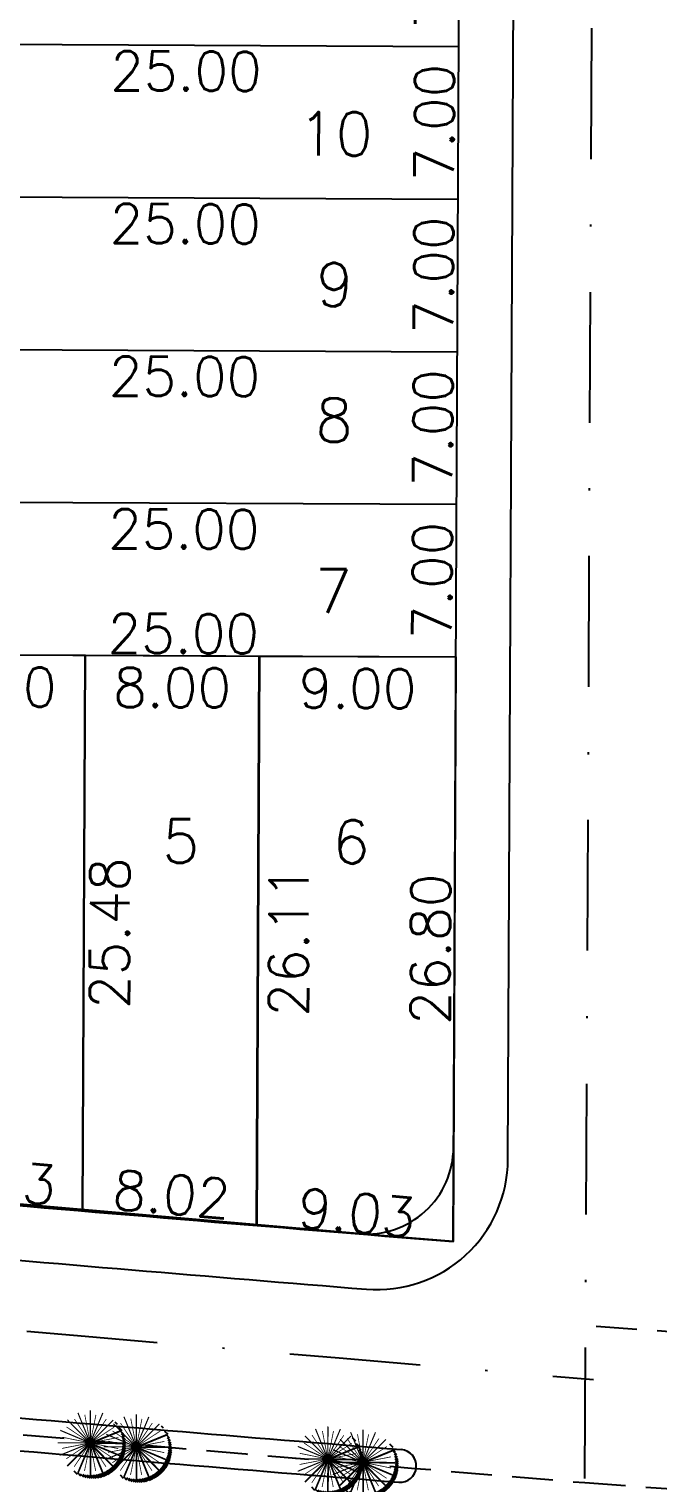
# Model space of a CAD drawing. Header units: millimetres. Extents: x -4430026 to 4783824, y 584 to 9593110.
# Drawn here: x 2585.7 to 2614.5, y 1700.8 to 1767.5 of the extents above; entities that cross this region are included whole.
import ezdxf
from ezdxf.enums import TextEntityAlignment as Align

# ---------------------------------------------------------------- set-up
doc = ezdxf.new("R2010")
doc.units = ezdxf.units.MM
doc.linetypes.add('DASHDOT', pattern=[1, 0.5, -0.25, 0, -0.25])
doc.linetypes.add('HIDDEN2', pattern=[0.1875, 0.125, -0.0625])
for name, color, linetype in [('boundary filipe', 6, 'Continuous'), ('BOUNDARY LOTES', 2, 'Continuous'), ('Calçada', 1, 'Continuous'), ('Cota', 8, 'Continuous'), ('COTAS', 8, 'Continuous'), ('curvas', 4, 'Continuous'), ('Lotes', 2, 'Continuous'), ('Numero de lotes', 5, 'Continuous'), ('PAI_pDYD', 72, 'Continuous'), ('Projeção', 8, 'HIDDEN2'), ('QUADRA', 4, 'Continuous')]:
    doc.layers.add(name, color=color, linetype=linetype)
doc.styles.add('arcad1', font='romans.shx')
doc.styles.add('ROMANS', font='romans.shx')
doc.dimstyles.new('BOLA100', dxfattribs={"dimscale": 0, "dimtxt": 1.9, "dimasz": 0.18, "dimexe": 0.18, "dimexo": 0.063, "dimgap": 0, "dimtad": 1, "dimzin": 4, "dimdsep": 46, "dimtxsty": 'ROMANS', "dimcen": 0.09, "dimse1": 1, "dimse2": 1, "dimsd1": 1, "dimsd2": 1, "dimclrt": 256, "dimaunit": 1, "dimadec": 4, "dimazin": 0, "dimtfac": 1.2, "dimtix": 1, "dimtmove": 2, "dimatfit": 3, "dimfxl": 1, "dimtvp": 2, "dimtolj": 1, "dimtzin": 4, "dimarcsym": 0})
doc.dimstyles.get("Standard").update_dxf_attribs({"dimtxt": 0.18, "dimasz": 0.18, "dimexe": 0.18, "dimexo": 0.0625, "dimgap": 0.09, "dimtad": 0, "dimtih": 1, "dimtoh": 1, "dimdec": 4, "dimzin": 0, "dimdsep": 46, "dimtxsty": 'Standard', "dimcen": 0.09, "dimadec": 0, "dimazin": 0, "dimtfac": 1, "dimtdec": 4, "dimtofl": 0, "dimtmove": 0, "dimatfit": 3, "dimfxl": 1, "dimtolj": 1, "dimtzin": 0, "dimarcsym": 0})

# ---------------------------------------------------------------- blocks, each defined once
blk = doc.blocks.new('PALMEIRA_PROPOSTA')
at = {"linetype": 'Continuous'}
h = blk.add_hatch(dxfattribs=at)
h.set_pattern_fill('_USER', color=250, scale=0.1680349678048515, angle=315, style=0, pattern_type=0)
h.set_pattern_definition([(315, (-2.759752643576576, -4.606280417879745), (0.1188186652112737, 0.1188186652112736), [])])
h.paths.add_polyline_path([(4.606280417880498, -0.4062804178796711, 0.2167655817345071), (3.166033061457028, 2.759752643582601, -0.1811803007978053), (4.200000000000045, 0, -0.643701983375483), (-2.759752643576576, -3.166033061462272, 0.6932216010114453)])
blk.add_hatch(color=1, dxfattribs=at).paths.add_polyline_path([(-0.4, 0, 1), (0.4, 0, 1)])
at = {"color": 98, "linetype": 'Continuous', "const_width": 0.15}
for points in [[(-1.607270415933272, 3.880294036547411), (-0.1530733729459826, 0.3695518130044917)], [(0, 4.199999999999967), (0, 0.3999999999999986)], [(1.607270415933272, 3.880294036547468), (0.1530733729459826, 0.3695518130045699)], [(-2.969848480983501, 2.969848480983444), (-0.2828427124745758, 0.2828427124746327)], [(2.969848480983728, 2.969848480983558), (0.2828427124745758, 0.2828427124746327)], [(-4.200000000000045, -5.684341886080801e-14), (-0.4000000000000909, -5.684341886080801e-14)], [(-3.880294036547411, 1.607270415933158), (-0.3695518130045912, 0.1530733729458476)], [(3.880294036547639, 1.607270415933669), (0.3695518130043638, 0.1530733729463094)], [(4.200000000000045, -5.684341886080801e-14), (0.4000000000000909, -5.684341886080801e-14)], [(-3.880294036547184, -1.607270415933499), (-0.3695518130043638, -0.1530733729461531)], [(-2.969848480983501, -2.969848480983558), (-0.2828427124745758, -0.2828427124746327)], [(-1.607270415933272, -3.880294036547411), (-0.1530733729459826, -0.3695518130044917)], [(0, -4.199999999999967), (0, -0.3999999999999986)], [(1.607270415933726, -3.880294036547241), (0.1530733729464373, -0.3695518130043425)], [(2.969848480983501, -2.969848480983558), (0.2828427124745758, -0.2828427124746327)], [(3.880294036547639, -1.607270415933101), (0.3695518130045912, -0.1530733729458404)]]:
    blk.add_lwpolyline(points, dxfattribs=at)
at = {"color": 96, "linetype": 'Continuous', "const_width": 0.1}
for points in [[(-3.076437565519427, 2.055609862172389), (-0.3325878449209085, 0.2222280932077751)], [(-2.055609862172332, 3.07643756551937), (-0.222228093207832, 0.3325878449209654)], [(-0.7218341914597204, 3.628905537491853), (-0.07803612880638866, 0.3923141121612517)], [(0.7218341914597204, 3.628905537491853), (0.07803612880638866, 0.3923141121612517)], [(2.05560986217256, 3.07643756551937), (0.222228093207832, 0.3325878449209654)], [(3.076437565519427, 2.055609862172389), (0.3325878449209085, 0.2222280932078888)], [(-3.628905537491846, 0.7218341914596635), (-0.3923141121613298, 0.07803612880633182)], [(3.628905537491846, 0.7218341914596635), (0.3923141121613298, 0.07803612880633182)], [(-3.628905537491846, -0.7218341914597772), (-0.3923141121613298, -0.0780361288064455)], [(-3.076437565519427, -2.055609862172503), (-0.3325878449209085, -0.2222280932078888)], [(-2.055609862172332, -3.076437565519484), (-0.222228093207832, -0.3325878449209654)], [(-0.7218341914597204, -3.628905537491853), (-0.07803612880638866, -0.3923141121612517)], [(0.7218341914597204, -3.628905537491853), (0.07803612880638866, -0.3923141121612517)], [(2.055609862172332, -3.07643756551937), (0.222228093207832, -0.3325878449209654)], [(3.076437565519427, -2.055609862172389), (0.3325878449209085, -0.2222280932077751)], [(3.628905537491846, -0.7218341914597772), (0.3923141121613298, -0.0780361288064455)]]:
    blk.add_lwpolyline(points, dxfattribs=at)
at = {"color": 98, "linetype": 'Continuous', "true_color": 0x001a00, "const_width": 0.15}
for points in [[(4.202124618651624, -0.06979593471066892), (0.4021246186516692, -0.06979593471066892)], [(3.915288052638743, 1.522220272488596), (0.4045458290954684, 0.06802322950123596)], [(-2.920891963595523, -3.022992908696779), (-0.2338861950865976, -0.3359871401878536)], [(-1.542341798166262, -3.9104686694983), (-0.08814475517897336, -0.3997264459553804)], [(0.07054112755872666, -4.199999999999967), (0.07054112755872666, -0.3999999999999986)], [(1.682805993431657, -3.847883843890031), (0.228608950444368, -0.3371416203471327)], [(2.91985880070979, -3.019590013364777), (0.2328530322008646, -0.3325842448558518)], [(3.85491508766404, -1.667666406111209), (0.344172864120992, -0.2134693631239486)]]:
    blk.add_lwpolyline(points, dxfattribs=at)
at = {"color": 1, "linetype": 'Continuous'}
blk.add_circle((0, 0), 0.4, dxfattribs=at)
blk = doc.blocks.new('*D13684')
at = {"layer": 'DEFPOINTS', "color": 0, "linetype": 'ByBlock'}
for p in [(2611.15990338661, 1700.815225427037), (2611.15990338661, 1700.81522542704), (2673.340219874859, 1696.512801949757)]:
    blk.add_point(p, dxfattribs=at)
at = {"layer": 'COTAS', "linetype": 'ByBlock', "insert": (2642.315637898015, 1699.611747698115), "char_height": 1.9, "attachment_point": 5, "rotation": 356.04185944236303, "style": 'ROMANS'}
blk.add_mtext('\\A1;62.33', dxfattribs=at)
blk = doc.blocks.new('*D13685')
at = {"layer": 'DEFPOINTS', "color": 0, "linetype": 'ByBlock'}
for p in [(2548.984852910304, 1706.229279685666), (2548.984852910305, 1706.229279685676), (2611.150595254188, 1700.815899775707)]:
    blk.add_point(p, dxfattribs=at)
at = {"layer": 'COTAS', "linetype": 'ByBlock', "insert": (2580.024123190266, 1706.078176655186), "char_height": 1.9, "attachment_point": 5, "rotation": 355.02324948806046, "style": 'ROMANS'}
blk.add_mtext('\\A1;62.40', dxfattribs=at)
blk = doc.blocks.new('*D13709')
at = {"layer": 'DEFPOINTS', "color": 0, "linetype": 'ByBlock'}
for p in [(2611.150595254187, 1700.815899775707), (2610.243718962666, 1507.41297281828), (2610.243718962691, 1507.41297281828)]:
    blk.add_point(p, dxfattribs=at)
at = {"layer": 'COTAS', "linetype": 'ByBlock', "insert": (2612.925493780702, 1604.02151081077), "char_height": 1.9, "attachment_point": 5, "rotation": 89.73133910614848, "style": 'ROMANS'}
blk.add_mtext('\\A1;193.41', dxfattribs=at)
blk = doc.blocks.new('*D14038')
at = {"layer": 'DEFPOINTS', "color": 0, "linetype": 'ByBlock'}
for p in [(2612.381120143806, 1958.608378849327), (2611.15990338661, 1700.815225427037), (2613.237864117627, 1700.805381719274)]:
    blk.add_point(p, dxfattribs=at)
at = {"layer": 'COTAS', "linetype": 'ByBlock', "insert": (2612.898483155535, 1829.706458716352), "char_height": 1.9, "attachment_point": 5, "rotation": 89.72858067899656, "style": 'ROMANS'}
blk.add_mtext('\\A1;257.80', dxfattribs=at)
blk = doc.blocks.new('*D9005')
at = {"layer": 'DEFPOINTS', "color": 0}
for p in [(2605.404991388781, 1773.676139034632), (2607.904963337356, 1773.664296176919), (2605.371831387176, 1766.676217576962)]:
    blk.add_point(p, dxfattribs=at)
at = {"layer": 'Cota', "color": 41, "insert": (2604.288423729724, 1770.181389163195), "char_height": 1.8, "attachment_point": 5, "rotation": 89.72858067905584, "style": 'ROMANS'}
blk.add_mtext('\\A1;7.00', dxfattribs=at)
blk = doc.blocks.new('*D9007')
at = {"layer": 'DEFPOINTS', "color": 0}
for p in [(2580.372111895342, 1766.79464615384), (2605.371831387065, 1766.676217576959), (2605.349120706187, 1761.882098919787)]:
    blk.add_point(p, dxfattribs=at)
at = {"layer": 'Cota', "color": 41, "insert": (2592.866314675441, 1765.541272815205), "char_height": 1.8, "attachment_point": 5, "rotation": 359.7285806790188, "style": 'ROMANS'}
blk.add_mtext('\\A1;25.00', dxfattribs=at)
blk = doc.blocks.new('*D9010')
at = {"layer": 'DEFPOINTS', "color": 0}
for p in [(2605.371831387214, 1766.676217576907), (2607.871803335791, 1766.664374719194), (2605.33867138561, 1759.676296119235)]:
    blk.add_point(p, dxfattribs=at)
at = {"layer": 'Cota', "color": 41, "insert": (2604.25526372816, 1763.18146770547), "char_height": 1.8, "attachment_point": 5, "rotation": 89.72858067906337, "style": 'ROMANS'}
blk.add_mtext('\\A1;7.00', dxfattribs=at)
blk = doc.blocks.new('*D9012')
at = {"layer": 'DEFPOINTS', "color": 0}
for p in [(2580.338951893772, 1759.794724696118), (2605.338671385495, 1759.676296119236), (2605.315960704618, 1754.882177462067)]:
    blk.add_point(p, dxfattribs=at)
at = {"layer": 'Cota', "color": 41, "insert": (2592.833154673871, 1758.541351357485), "char_height": 1.8, "attachment_point": 5, "rotation": 359.7285806790188, "style": 'ROMANS'}
blk.add_mtext('\\A1;25.00', dxfattribs=at)
blk = doc.blocks.new('*D9015')
at = {"layer": 'DEFPOINTS', "color": 0}
for p in [(2605.338671385643, 1759.676296119186), (2607.838643334218, 1759.664453261473), (2605.305511384039, 1752.676374661515)]:
    blk.add_point(p, dxfattribs=at)
at = {"layer": 'Cota', "color": 41, "insert": (2604.222103726588, 1756.181546247749), "char_height": 1.8, "attachment_point": 5, "rotation": 89.72858067906328, "style": 'ROMANS'}
blk.add_mtext('\\A1;7.00', dxfattribs=at)
blk = doc.blocks.new('*D9017')
at = {"layer": 'DEFPOINTS', "color": 0}
for p in [(2580.305791892207, 1752.794803238394), (2605.30551138393, 1752.676374661512), (2605.282800703053, 1747.88225600434)]:
    blk.add_point(p, dxfattribs=at)
at = {"layer": 'Cota', "color": 41, "insert": (2592.799994672306, 1751.541429899758), "char_height": 1.8, "attachment_point": 5, "rotation": 359.7285806790188, "style": 'ROMANS'}
blk.add_mtext('\\A1;25.00', dxfattribs=at)
blk = doc.blocks.new('*D9020')
at = {"layer": 'DEFPOINTS', "color": 0}
for p in [(2605.30551138408, 1752.676374661461), (2607.805483332657, 1752.664531803748), (2605.272351382475, 1745.676453203788)]:
    blk.add_point(p, dxfattribs=at)
at = {"layer": 'Cota', "color": 41, "insert": (2604.188943725025, 1749.181624790022), "char_height": 1.8, "attachment_point": 5, "rotation": 89.72858067905592, "style": 'ROMANS'}
blk.add_mtext('\\A1;7.00', dxfattribs=at)
blk = doc.blocks.new('*D9022')
at = {"layer": 'DEFPOINTS', "color": 0}
for p in [(2580.272631890648, 1745.794881780672), (2605.27235138237, 1745.676453203788), (2605.249640701493, 1740.88233454662)]:
    blk.add_point(p, dxfattribs=at)
at = {"layer": 'Cota', "color": 41, "insert": (2592.766834670747, 1744.541508442038), "char_height": 1.8, "attachment_point": 5, "rotation": 359.7285806790188, "style": 'ROMANS'}
blk.add_mtext('\\A1;25.00', dxfattribs=at)
blk = doc.blocks.new('*D9025')
at = {"layer": 'DEFPOINTS', "color": 0}
for p in [(2605.272351382519, 1745.676453203739), (2607.772323331095, 1745.664610346026), (2605.239191380915, 1738.676531746069)]:
    blk.add_point(p, dxfattribs=at)
at = {"layer": 'Cota', "color": 41, "insert": (2604.155783723464, 1742.181703332303), "char_height": 1.8, "attachment_point": 5, "rotation": 89.72858067906328, "style": 'ROMANS'}
blk.add_mtext('\\A1;7.00', dxfattribs=at)
blk = doc.blocks.new('*D9027')
at = {"layer": 'DEFPOINTS', "color": 0}
for p in [(2580.24992120967, 1741.000763123503), (2605.249640701393, 1740.88233454662), (2605.226930020516, 1736.088215889452)]:
    blk.add_point(p, dxfattribs=at)
at = {"layer": 'Cota', "color": 41, "insert": (2592.744123989769, 1739.74738978487), "char_height": 1.8, "attachment_point": 5, "rotation": 359.7285806790188, "style": 'ROMANS'}
blk.add_mtext('\\A1;25.00', dxfattribs=at)
blk = doc.blocks.new('*D9031')
at = {"layer": 'DEFPOINTS', "color": 0}
for p in [(2580.232044653707, 1737.22710584961), (2588.231954891104, 1737.18920870492), (2588.215366792445, 1733.687538556954)]:
    blk.add_point(p, dxfattribs=at)
at = {"layer": 'Cota', "color": 41, "insert": (2584.232465388861, 1737.306446736131), "char_height": 1.8, "attachment_point": 5, "rotation": 359.7285806790188, "style": 'ROMANS'}
blk.add_mtext('\\A1;8.00', dxfattribs=at)
blk = doc.blocks.new('*D9032')
at = {"layer": 'DEFPOINTS', "color": 0}
for p in [(2588.231954891104, 1737.18920870492), (2596.231865128503, 1737.151311560229), (2596.215277029844, 1733.649641412261)]:
    blk.add_point(p, dxfattribs=at)
at = {"layer": 'Cota', "color": 41, "insert": (2592.232375626258, 1737.268549591438), "char_height": 1.8, "attachment_point": 5, "rotation": 359.7285806790188, "style": 'ROMANS'}
blk.add_mtext('\\A1;8.00', dxfattribs=at)
blk = doc.blocks.new('*D9033')
at = {"layer": 'DEFPOINTS', "color": 0}
for p in [(2596.231865128503, 1737.151311560229), (2605.231764145582, 1737.108677272452), (2605.215176046923, 1733.607007124484)]:
    blk.add_point(p, dxfattribs=at)
at = {"layer": 'Cota', "color": 41, "insert": (2600.732280253498, 1737.228283875205), "char_height": 1.8, "attachment_point": 5, "rotation": 359.7285806790188, "style": 'ROMANS'}
blk.add_mtext('\\A1;9.00', dxfattribs=at)
blk = doc.blocks.new('*D9037')
at = {"layer": 'DEFPOINTS', "color": 0}
for p in [(2580.121832158383, 1713.961762857681), (2588.118671209071, 1713.275552542861), (2587.889828099119, 1710.7338331869)]:
    blk.add_point(p, dxfattribs=at)
at = {"layer": 'Cota', "color": 41, "insert": (2584.215736550369, 1714.679190979146), "char_height": 1.8, "attachment_point": 5, "rotation": 354.8552594523932, "style": 'ROMANS'}
blk.add_mtext('\\A1;8.03', dxfattribs=at)
blk = doc.blocks.new('*D9038')
at = {"layer": 'DEFPOINTS', "color": 0}
for p in [(2596.115590182887, 1712.606213626914), (2605.112219512215, 1711.87336352894), (2604.871960594503, 1709.204850844764)]:
    blk.add_point(p, dxfattribs=at)
at = {"layer": 'Cota', "color": 41, "insert": (2600.699910883395, 1713.195042184126), "char_height": 1.8, "attachment_point": 5, "rotation": 354.8552594523932, "style": 'ROMANS'}
blk.add_mtext('\\A1;9.03', dxfattribs=at)
blk = doc.blocks.new('*D9039')
at = {"layer": 'DEFPOINTS', "color": 0}
for p in [(2588.118671209068, 1713.275552542859), (2596.115590182882, 1712.606213626916), (2587.910151455564, 1710.784265194267)]:
    blk.add_point(p, dxfattribs=at)
at = {"layer": 'Cota', "color": 41, "insert": (2592.208879552284, 1714.037051486818), "char_height": 1.8, "attachment_point": 5, "rotation": 355.21551815970946, "style": 'ROMANS'}
blk.add_mtext('\\A1;8.02', dxfattribs=at)
blk = doc.blocks.new('*D9044')
at = {"layer": 'DEFPOINTS', "color": 0}
for p in [(2588.23938212542, 1738.757063178443), (2588.118671209068, 1713.275552542859), (2592.904943192153, 1713.252879033221)]:
    blk.add_point(p, dxfattribs=at)
at = {"layer": 'Cota', "color": 41, "insert": (2589.365339043499, 1726.010688066124), "char_height": 1.8, "attachment_point": 5, "rotation": 89.7285806790671, "style": 'ROMANS'}
blk.add_mtext('\\A1;25.48', dxfattribs=at)
blk = doc.blocks.new('*D9045')
at = {"layer": 'DEFPOINTS', "color": 0}
for p in [(2596.23929236282, 1738.719166033797), (2596.115590182883, 1712.606213626916), (2601.113033091868, 1712.582539759162)]:
    blk.add_point(p, dxfattribs=at)
at = {"layer": 'Cota', "color": 41, "insert": (2597.574924575008, 1725.656069677713), "char_height": 1.8, "attachment_point": 5, "rotation": 89.72858067906435, "style": 'ROMANS'}
blk.add_mtext('\\A1;26.11', dxfattribs=at)
blk = doc.blocks.new('*D9046')
at = {"layer": 'DEFPOINTS', "color": 0}
for p in [(2605.239191380915, 1738.676531746069), (2605.112219512215, 1711.87336352894), (2607.612191462835, 1711.861520671122)]:
    blk.add_point(p, dxfattribs=at)
at = {"layer": 'Cota', "color": 41, "insert": (2604.075717790357, 1725.280158494935), "char_height": 1.8, "attachment_point": 5, "rotation": 89.72858067687908, "style": 'ROMANS'}
blk.add_mtext('\\A1;26.80', dxfattribs=at)

msp = doc.modelspace()

# ---------------------------------------------------------------- linework, layer by layer
at = {"layer": 'boundary filipe', "linetype": 'ByBlock', "elevation": 2.439200347918005}
msp.add_lwpolyline([(2555.132225707809, 1716.215007550273), (2605.112219512219, 1711.87336352894), (2606.25162916526, 1952.397419427333), (2556.246817905917, 1951.500214412838)], close=True, dxfattribs=at)
at = {"layer": 'BOUNDARY LOTES', "elevation": 2.439200347918005}
for points in [[(2580.239471887286, 1738.794960323286), (2588.23938212542, 1738.757063178592), (2588.118671209068, 1713.275552542859), (2580.121832159614, 1713.961762857573), (2580.239471889118, 1738.794960323083)], [(2588.239382125419, 1738.757063178398), (2596.239292362819, 1738.719166033797), (2596.115590182886, 1712.606213626914), (2588.118671207649, 1713.275552542981), (2588.239382123715, 1738.757063178406)], [(2596.239292362821, 1738.719166033708), (2605.239191379897, 1738.67653174607), (2605.112219512215, 1711.87336352894), (2596.102785164008, 1712.606700524716), (2596.226485324412, 1738.719226703161)]]:
    msp.add_lwpolyline(points, dxfattribs=at)
at = {"layer": 'Calçada'}
msp.add_line((2607.630079395325, 1715.637579923182, 2.439200347918005), (2608.734640789453, 1948.805331326707, 2.439200347918005), dxfattribs=at)
at = {"layer": 'Calçada', "elevation": 2.439200347918005}
for points in [[(2559.930482610355, 1706.028517747184), (2559.930482610355, 1706.028517747184, 0.002797847801283843), (2602.740552210693, 1702.33287573079)], [(2559.793112353758, 1704.534821187436), (2559.793112353758, 1704.534821187436, 0.002797847807509236), (2602.619906736509, 1700.837735379666)]]:
    msp.add_lwpolyline(points, format="xyb", dxfattribs=at)
at = {"layer": 'Calçada'}
for centre, radius, start, end in [((2601.630146717276, 1715.666002781677, 2.439200347918005), 5.999999999999999, 265.3540672364876, 359.7285806793315), ((2911.554795921492, 5529.418702399936, 2.439200347918005), 3832.324991689797, 264.7080072721533, 265.3540672364876), ((2602.680229473601, 1701.585305555227, 2.439200347918005), 0.7500000000005408, 265.3866992595314, 85.3866992595314)]:
    msp.add_arc(centre, radius, start, end, dxfattribs=at)
at = {"layer": 'curvas'}
msp.add_arc((2601.132709191789, 1716.20811352497, 2.439200347918005), 4, 265.3459844624554, 359.7285806790188, dxfattribs=at)
at = {"layer": 'Lotes'}
for p, q in [((2555.372392401211, 1766.913074731006, 2.439200347918005), (2605.371831386314, 1766.676217576963, 2.439200347918005)), ((2555.339232399576, 1759.913153273286, 2.439200347918005), (2605.338671384708, 1759.676296119241, 2.439200347918005)), ((2555.306072397942, 1752.913231815562, 2.439200347918005), (2605.305511383102, 1752.676374661517, 2.439200347918005)), ((2555.272912396308, 1745.913310357838, 2.439200347918005), (2605.272351381502, 1745.676453203795, 2.439200347918005)), ((2555.239752394674, 1738.913388900115, 2.439200347918005), (2605.239191379897, 1738.67653174607, 2.439200347918005)), ((2588.118671209068, 1713.275552542859, 2.439200347918005), (2588.23938212542, 1738.757063178443, 2.439200347918005)), ((2596.115590182882, 1712.606213626916, 2.439200347918005), (2596.239292362819, 1738.719166033797, 2.439200347918005))]:
    msp.add_line(p, q, dxfattribs=at)
at = {"layer": 'Projeção', "linetype": 'DASHDOT', "ltscale": 12}
msp.add_line((2610.243718962674, 1507.412972818277, 2.439200347918005), (2612.381120143811, 1958.608378849325, 2.439200347918005), dxfattribs=at)
at = {"layer": 'Projeção', "linetype": 'DASHDOT', "ltscale": 12, "elevation": 2.439200347918005}
for points in [[(2549.410023655953, 1710.960212980167), (2549.410023655953, 1710.960212980167, 0.001542545097541003), (2611.55039610138, 1705.549044531843)], [(2548.55968216467, 1701.498346391158), (2548.55968216467, 1701.498346391158, 0.00154238884383214), (2610.750794407013, 1696.082755019561)]]:
    msp.add_lwpolyline(points, format="xyb", dxfattribs=at)
at = {"layer": 'Projeção', "ltscale": 15, "elevation": 2.439200347918005}
for points in [[(2611.670853164053, 1707.997078767154, 0.0007793267135848918), (2643.432317375983, 1705.733788963681, 0.001078383157134165), (2673.808385489223, 1703.6975650605)], [(2548.984852910311, 1706.229279685662), (2548.984852910311, 1706.229279685662, 0.001542466934313405), (2611.150595254197, 1700.815899775704)], [(2611.150595254197, 1700.815899775704, 0.000779417447814995), (2642.934101713307, 1698.55104911868, 0.001078164787281485), (2673.340219874864, 1696.512801949754)]]:
    msp.add_lwpolyline(points, format="xyb", dxfattribs=at)
at = {"layer": 'QUADRA', "linetype": 'ByBlock', "elevation": 2.439200347918005}
msp.add_lwpolyline([(2605.112219512219, 1711.87336352894), (2606.25162916526, 1952.397419427336), (2556.246817905915, 1951.500214412834), (2555.132225707809, 1716.215007550273, 0.003274872319932435)], format="xyb", close=True, dxfattribs=at)

# ---------------------------------------------------------------- block references
at = {"layer": 'PAI_pDYD', "color": 2, "xscale": 0.3550421296895795, "yscale": 0.3550421296895365, "zscale": 0.3550421296895365, "rotation": 359.7285806882999}
for p in [(2588.474330998301, 1702.637766937488, 2.439200347918032), (2590.58454774013, 1702.456331752899, 2.43920034791803), (2599.369134940721, 1701.899869189228, 2.439200347918005), (2600.978454083066, 1701.749380731838, 2.439200347918005)]:
    msp.add_blockref('PALMEIRA_PROPOSTA', p, dxfattribs=at)

# ---------------------------------------------------------------- texts
at = {"layer": 'Numero de lotes', "style": 'arcad1'}
for s, p in [('10', (2599.720683821188, 1762.665557391164, 2.439200347918005)), ('9', (2599.687949840301, 1755.755566909331, 2.439200347918005)), ('8', (2599.658489305215, 1749.536585546917, 2.439200347918005)), ('7', (2599.621390820809, 1741.705268756035, 2.439200347918005)), ('5', (2592.630589496012, 1730.236733049622, 2.439200347918005)), ('6', (2600.435427522071, 1730.199760000323, 2.439200347918005))]:
    msp.add_text(s, height=2, rotation=359.7285806882908, dxfattribs=at).set_placement(p, align=Align.MIDDLE_CENTER)

# ---------------------------------------------------------------- dimensions: what is measured, and where the dimension line sits
at = {"layer": 'Cota'}
for p1, p2, distance, picture, middle in [((2605.371831387176, 1766.676217576962, 2.439200347918005), (2605.404991388781, 1773.676139034632, 2.439200347918005), -2.4999999993881046, '*D9005', (2604.288423729724, 1770.181389163195, 2.439200347918005)), ((2605.33867138561, 1759.676296119235, 2.439200347918005), (2605.371831387214, 1766.676217576908, 2.439200347918005), -2.4999999993899285, '*D9010', (2604.25526372816, 1763.18146770547, 2.439200347918005)), ((2605.305511384039, 1752.676374661516, 2.439200347918005), (2605.338671385643, 1759.676296119186, 2.439200347918005), -2.499999999388105, '*D9015', (2604.222103726588, 1756.181546247749, 2.439200347918005)), ((2605.272351382474, 1745.676453203788, 2.439200347918005), (2605.305511384079, 1752.676374661461, 2.439200347918005), -2.4999999993908335, '*D9020', (2604.188943725025, 1749.181624790022, 2.439200347918005)), ((2605.239191380915, 1738.676531746069, 2.439200347918005), (2605.272351382519, 1745.676453203739, 2.439200347918005), -2.4999999993890145, '*D9025', (2604.155783723464, 1742.181703332303, 2.439200347918005)), ((2588.23938212542, 1738.757063178443, 2.439200347918005), (2588.118671209068, 1713.275552542859, 2.439200347918005), 4.786325687216045, '*D9044', (2589.365339043499, 1726.010688066124, 2.439200347918005)), ((2596.239292362819, 1738.719166033797, 2.439200347918005), (2596.115590182882, 1712.606213626916, 2.439200347918005), 4.997498982550219, '*D9045', (2597.574924575008, 1725.656069677713, 2.439200347918005)), ((2605.239191380915, 1738.676531746069, 2.439200347918005), (2605.112219512215, 1711.87336352894, 2.439200347918005), 2.500000001434033, '*D9046', (2604.075717790357, 1725.280158494935, 2.439200347918005)), ((2596.115590182882, 1712.606213626916, 2.439200347918005), (2588.118671209068, 1713.275552542859, 2.439200347918005), 2.4999986281708937, '*D9039', (2592.208879552284, 1714.037051486818, 2.439200347918005))]:
    dim = msp.add_aligned_dim(p1=p1, p2=p2, distance=distance, dimstyle='Standard', override={"dimtxt": 1.8, "dimexo": 0.063, "dimgap": 0, "dimtih": 0, "dimtoh": 0, "dimdec": 2, "dimzin": 4, "dimtxsty": 'ROMANS', "dimse1": 1, "dimse2": 1, "dimsd1": 1, "dimsd2": 1, "dimclrt": 41, "dimtfac": 1.2, "dimtdec": 2, "dimtix": 1, "dimtofl": 1, "dimtmove": 2, "dimfxl": 0.18, "dimfxlon": 1, "dimtvp": 2, "dimtzin": 4}, dxfattribs=at)
    dim.commit()
    dim.dimension.update_dxf_attribs({"geometry": picture, "text_midpoint": middle})
for base, p1, p2, angle, picture, middle in [((2605.349120706187, 1761.882098919787, 2.439200347918005), (2580.372111895343, 1766.79464615384, 2.439200347918005), (2605.371831387065, 1766.676217576959, 2.439200347918005), 179.7285806790188, '*D9007', (2592.866314675441, 1765.541272815205, 2.439200347918005)), ((2605.315960704618, 1754.882177462067, 2.439200347918005), (2580.338951893773, 1759.794724696118, 2.439200347918005), (2605.338671385495, 1759.676296119236, 2.439200347918005), 179.7285806790188, '*D9012', (2592.833154673871, 1758.541351357485, 2.439200347918005)), ((2605.282800703053, 1747.88225600434, 2.439200347918005), (2580.305791892208, 1752.794803238394, 2.439200347918005), (2605.30551138393, 1752.676374661512, 2.439200347918005), 179.7285806790188, '*D9017', (2592.799994672306, 1751.541429899758, 2.439200347918005)), ((2605.249640701493, 1740.88233454662, 2.439200347918005), (2580.272631890648, 1745.794881780672, 2.439200347918005), (2605.27235138237, 1745.676453203789, 2.439200347918005), 179.7285806790188, '*D9022', (2592.766834670747, 1744.541508442038, 2.439200347918005)), ((2605.226930020516, 1736.088215889452, 2.439200347918005), (2580.24992120967, 1741.000763123503, 2.439200347918005), (2605.249640701393, 1740.88233454662, 2.439200347918005), 179.7285806790188, '*D9027', (2592.744123989769, 1739.74738978487, 2.439200347918005)), ((2588.215366792445, 1733.687538556954, 2.439200347918005), (2580.232044653708, 1737.22710584961, 2.439200347918005), (2588.231954891104, 1737.18920870492, 2.439200347918005), 179.7285806790188, '*D9031', (2584.232465388861, 1737.306446736131, 2.439200347918005)), ((2596.215277029844, 1733.649641412261, 2.439200347918005), (2588.231954891104, 1737.18920870492, 2.439200347918005), (2596.231865128503, 1737.15131156023, 2.439200347918005), 179.7285806790188, '*D9032', (2592.232375626258, 1737.268549591438, 2.439200347918005)), ((2605.215176046923, 1733.607007124484, 2.439200347918005), (2596.231865128503, 1737.15131156023, 2.439200347918005), (2605.231764145582, 1737.108677272452, 2.439200347918005), 179.7285806790188, '*D9033', (2600.732280253498, 1737.228283875205, 2.439200347918005)), ((2587.889828099119, 1710.7338331869, 2.439200347918005), (2580.121832158383, 1713.961762857681, 2.439200347918005), (2588.11867120907, 1713.275552542861, 2.439200347918005), 174.8552594523932, '*D9037', (2584.215736550369, 1714.679190979146, 2.439200347918005)), ((2604.871960594503, 1709.204850844764, 2.439200347918005), (2596.115590182886, 1712.606213626914, 2.439200347918005), (2605.112219512215, 1711.87336352894, 2.439200347918005), 174.8552594523932, '*D9038', (2600.699910883395, 1713.195042184126, 2.439200347918005))]:
    dim = msp.add_linear_dim(base=base, p1=p1, p2=p2, angle=angle, dimstyle='Standard', override={"dimtxt": 1.8, "dimexo": 0.063, "dimgap": 0, "dimtih": 0, "dimtoh": 0, "dimdec": 2, "dimzin": 4, "dimtxsty": 'ROMANS', "dimse1": 1, "dimse2": 1, "dimsd1": 1, "dimsd2": 1, "dimclrt": 41, "dimtfac": 1.2, "dimtdec": 2, "dimtix": 1, "dimtofl": 1, "dimtmove": 2, "dimfxl": 0.18, "dimfxlon": 1, "dimtvp": 2, "dimtzin": 4}, dxfattribs=at)
    dim.commit()
    dim.dimension.update_dxf_attribs({"geometry": picture, "text_midpoint": middle})
at = {"layer": 'COTAS', "linetype": 'ByBlock'}
for p1, distance, picture, middle in [((2612.381120143806, 1958.608378849327, 2.439200347918005), 2.0779840466737984, '*D14038', (2612.898483155535, 1829.706458716352, 2.439200347918005)), ((2673.340219874859, 1696.512801949757, 2.439200347918005), -3.1755495213206504e-12, '*D13684', (2642.315637898015, 1699.611747698115, 2.439200347918005))]:
    dim = msp.add_aligned_dim(p1=p1, p2=(2611.15990338661, 1700.815225427037, 2.439200347918005), distance=distance, dimstyle='BOLA100', override={"dimscale": 1, "dimfxl": 0.18}, dxfattribs=at)
    dim.commit()
    dim.dimension.update_dxf_attribs({"geometry": picture, "text_midpoint": middle})
for base, p2, angle, picture, middle in [((2548.984852910305, 1706.229279685676, 2.439200347918005), (2548.984852910304, 1706.229279685666, 2.439200347918005), 175.02324948806015, '*D13685', (2580.024123190266, 1706.078176655186, 2.439200347918005)), ((2610.243718962691, 1507.41297281828, 2.439200347918005), (2610.243718962667, 1507.412972818281, 2.439200347918005), 269.7313391061486, '*D13709', (2612.925493780702, 1604.02151081077, 2.439200347918005))]:
    dim = msp.add_linear_dim(base=base, p1=(2611.150595254187, 1700.815899775707, 2.439200347918005), p2=p2, angle=angle, dimstyle='BOLA100', override={"dimscale": 1, "dimfxl": 0.18}, dxfattribs=at)
    dim.commit()
    dim.dimension.update_dxf_attribs({"geometry": picture, "text_midpoint": middle, "dimtype": 161})

doc.saveas('drawing.dxf')
